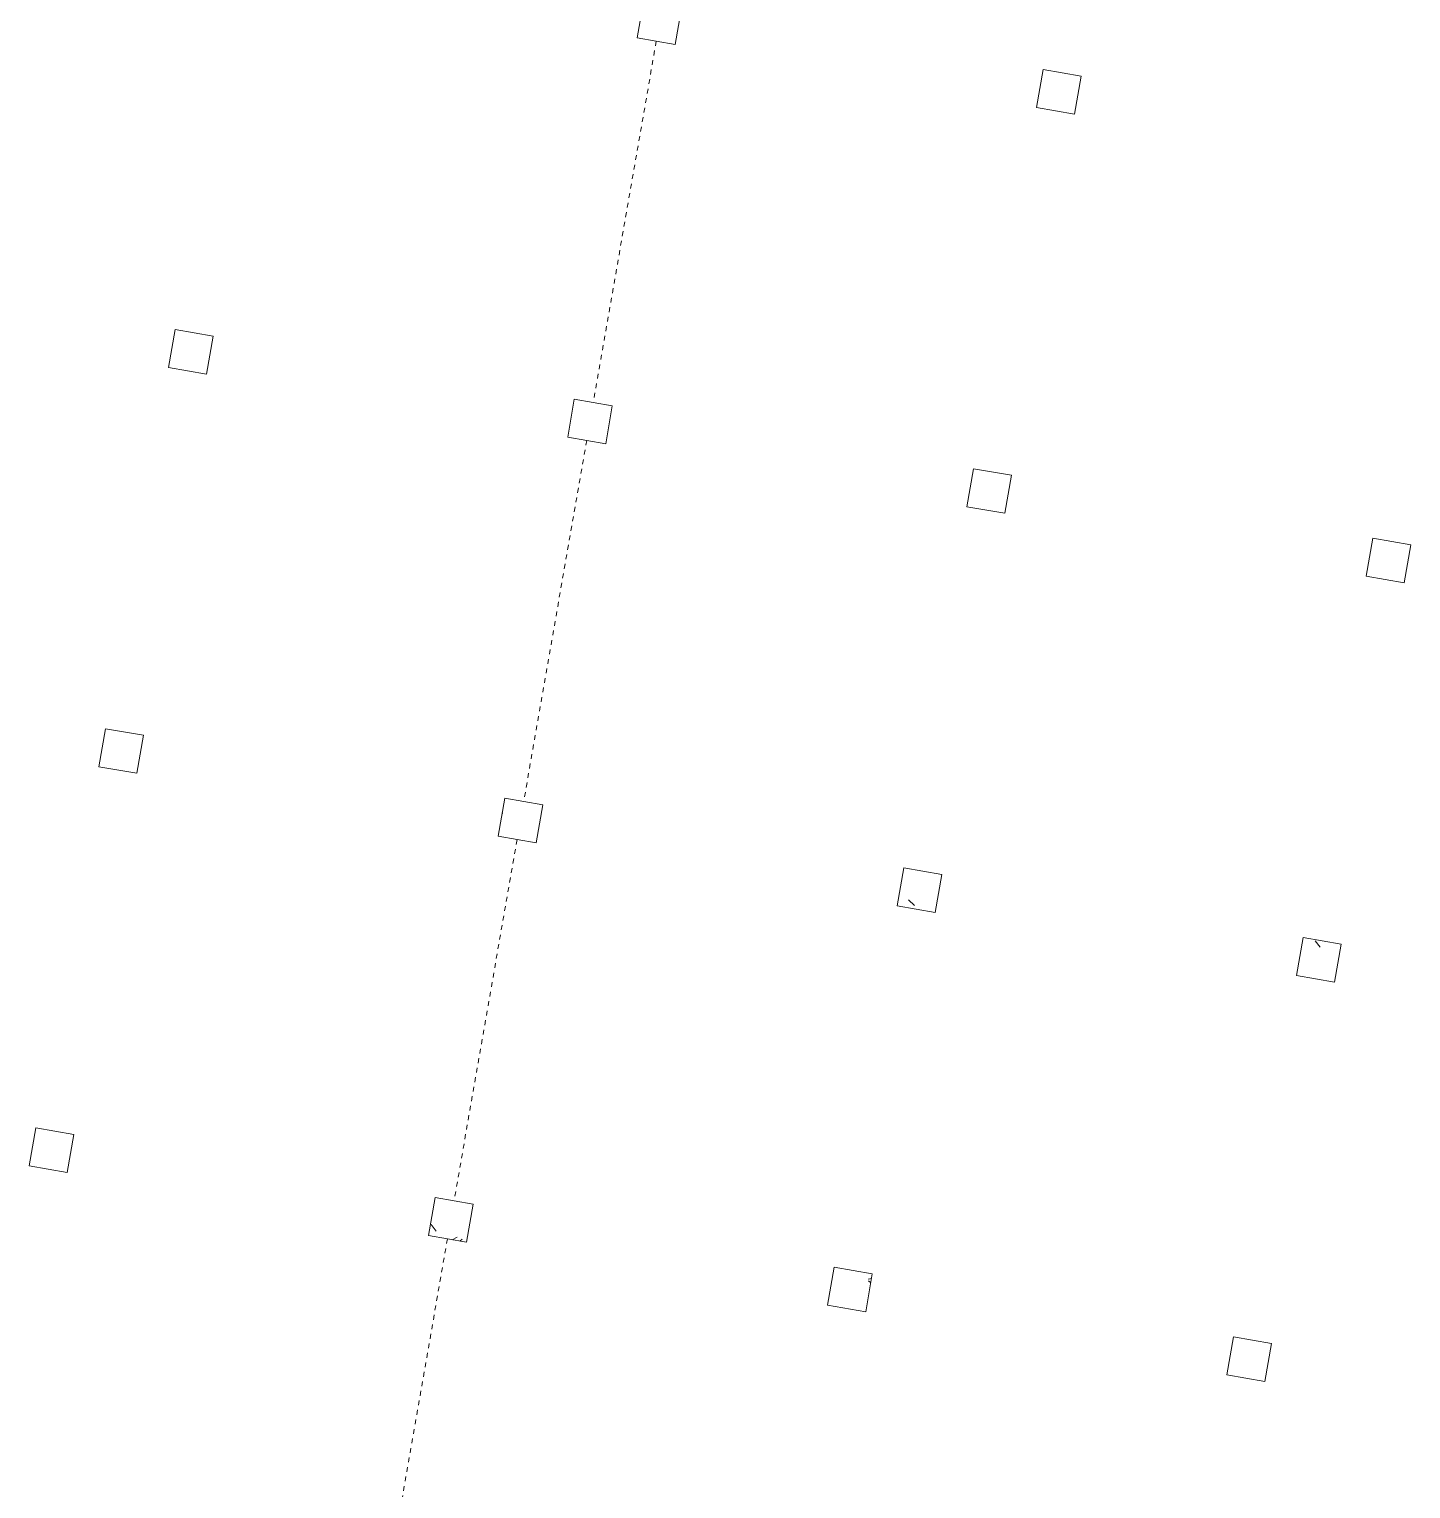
# Model space of a CAD drawing. Extents: x 274235 to 276654, y 142848 to 144425.
# Drawn here: x 276210.87 to 276239.51, y 143074.76 to 143105.01 of the extents above; entities that cross this region are included whole.
import ezdxf

# ---------------------------------------------------------------- set-up
doc = ezdxf.new("R2010")
doc.units = 0
doc.header["$LTSCALE"] = 1.5
doc.linetypes.add('Hidden 1_32_', pattern=[1.389063, 0.79375, -0.595313])
doc.layers.get('0').update_dxf_attribs({"linetype": 'CONTINUOUS', "lineweight": 0})
doc.layers.add('_ACM-A-DETL', color=7, linetype='CONTINUOUS', lineweight=5)
doc.layers.add('_ACM-S-STRU-CLOS', color=5, linetype='CONTINUOUS', lineweight=5)

# ---------------------------------------------------------------- blocks, each defined once
blk = doc.blocks.new('M_Concrete-Rectangular-Column - 800 x 800mm-V32-B1_Working')
at = {"layer": '_ACM-S-STRU-CLOS'}
h = blk.add_hatch(dxfattribs=at)
h.set_pattern_fill('FP_19', color=256, style=0, pattern_type=2)
h.set_pattern_definition([(50, (-966604, -671604.6), (3643.682, -318.781), [381, -4191]), (355, (-966604, -671604.6), (-704.856, 3821.136), [304.8, -3352.8]), (100.451, (-966300.5, -671631), (2938.852, 3502.332), [323.8, -3561.801]), (46.184, (-966604, -670588.6), (5421.582, -840.855), [571.5, -6286.5]), (96.636, (-966152.3, -670658.6), (4748.051, 4948.551), [485.7, -5342.702]), (351.184, (-966604, -670588.6), (4748.1, 4948.506), [457.2, -5029.2]), (21, (-966096, -670842.6), (3032.288, -2045.3045), [381, -4191]), (326, (-966096, -670842.6), (1236.042, 3683.762), [304.8, -3352.8]), (71.451, (-965843.4, -671013), (4268.343, 1638.425), [323.8, -3561.801]), (37.5, (-966604.1, -671604.6), (61.772, 1691.1008), [167.64, -3144.52, 167.64, -6601.46]), (37.5, (-966604.1, -671604.6), (61.772, 1691.1008), [-3479.8, -3235.96, 167.64, -3197.86]), (7.5, (-966604.1, -671604.6), (1336.3933, 2003.6115), [167.64, -1772.92, 167.64, -4351.02]), (7.5, (-966604.1, -671604.6), (1336.3933, 2003.6115), [-2108.2, -3068.32, 167.64, -1115.06]), (327.5, (-967737, -671604.6), (2711.8178, -114.5786), [167.64, -1102.36, -9220.2]), (327.5, (-967737, -671604.6), (2711.8178, -114.5786), [-1270, 167.64, -3794.76, -5257.8]), (327.5, (-967737, -671604.6), (2711.8178, -114.5786), [-5232.4, 167.64, -5090.16]), (317.5, (-968245, -671604.6), (2962.5856, 508.5334), [167.64, -1483.36, 167.64, -6197.6]), (317.5, (-968245, -671604.6), (2962.5856, 508.5334), [-1818.64, -2463.8, 167.64, -3566.16])])
h.paths.add_polyline_path([(400, -400), (400, 400), (-400, 400), (-400, -400)])
at = {"layer": '_ACM-A-DETL', "color": 250}
for p, q in [((400, 400), (-400, 400)), ((-400, 400), (-400, -400)), ((400, -400), (400, 400)), ((-400, -400), (400, -400))]:
    blk.add_line(p, q, dxfattribs=at)
blk = doc.blocks.new('M_Concrete-Rectangular-Column - 800 x 800mm-V34-B1_Working')
at = {"layer": '_ACM-S-STRU-CLOS'}
h = blk.add_hatch(dxfattribs=at)
h.set_pattern_fill('FP_20', color=256, style=0, pattern_type=2)
h.set_pattern_definition([(50, (-983404, -671604.6), (3643.682, -318.781), [381, -4191]), (355, (-983404, -671604.6), (-704.856, 3821.136), [304.8, -3352.8]), (100.451, (-983100.5, -671631), (2938.852, 3502.332), [323.8, -3561.801]), (46.184, (-983404, -670588.6), (5421.582, -840.855), [571.5, -6286.5]), (96.636, (-982952.3, -670658.6), (4748.051, 4948.551), [485.7, -5342.702]), (351.184, (-983404, -670588.6), (4748.1, 4948.506), [457.2, -5029.2]), (21, (-982896, -670842.6), (3032.288, -2045.3045), [381, -4191]), (326, (-982896, -670842.6), (1236.042, 3683.762), [304.8, -3352.8]), (71.451, (-982643.4, -671013), (4268.343, 1638.425), [323.8, -3561.801]), (37.5, (-983404.1, -671604.6), (61.772, 1691.1008), [167.64, -3144.52, 167.64, -6601.46]), (37.5, (-983404.1, -671604.6), (61.772, 1691.1008), [-3479.8, -3235.96, 167.64, -3197.86]), (7.5, (-983404.1, -671604.6), (1336.3933, 2003.6115), [167.64, -1772.92, 167.64, -4351.02]), (7.5, (-983404.1, -671604.6), (1336.3933, 2003.6115), [-2108.2, -3068.32, 167.64, -1115.06]), (327.5, (-984537, -671604.6), (2711.8178, -114.5786), [167.64, -1102.36, -9220.2]), (327.5, (-984537, -671604.6), (2711.8178, -114.5786), [-1270, 167.64, -3794.76, -5257.8]), (327.5, (-984537, -671604.6), (2711.8178, -114.5786), [-5232.4, 167.64, -5090.16]), (317.5, (-985045, -671604.6), (2962.5856, 508.5334), [167.64, -1483.36, 167.64, -6197.6]), (317.5, (-985045, -671604.6), (2962.5856, 508.5334), [-1818.64, -2463.8, 167.64, -3566.16])])
h.paths.add_polyline_path([(400, -400), (400, 400), (-400, 400), (-400, -400)])
at = {"layer": '_ACM-A-DETL', "color": 250}
for p, q in [((400, 400), (-400, 400)), ((-400, 400), (-400, -400)), ((400, -400), (400, 400)), ((-400, -400), (400, -400))]:
    blk.add_line(p, q, dxfattribs=at)
blk = doc.blocks.new('M_Concrete-Rectangular-Column - 800 x 800mm-V35-B1_Working')
at = {"layer": '_ACM-S-STRU-CLOS'}
h = blk.add_hatch(dxfattribs=at)
h.set_pattern_fill('FP_21', color=256, style=0, pattern_type=2)
h.set_pattern_definition([(50, (-991804, -671604.6), (3643.682, -318.781), [381, -4191]), (355, (-991804, -671604.6), (-704.856, 3821.136), [304.8, -3352.8]), (100.451, (-991500.5, -671631), (2938.852, 3502.332), [323.8, -3561.801]), (46.184, (-991804, -670588.6), (5421.582, -840.855), [571.5, -6286.5]), (96.636, (-991352.3, -670658.6), (4748.051, 4948.551), [485.7, -5342.702]), (351.184, (-991804, -670588.6), (4748.1, 4948.506), [457.2, -5029.2]), (21, (-991296, -670842.6), (3032.288, -2045.3045), [381, -4191]), (326, (-991296, -670842.6), (1236.042, 3683.762), [304.8, -3352.8]), (71.451, (-991043.4, -671013), (4268.343, 1638.425), [323.8, -3561.801]), (37.5, (-991804.1, -671604.6), (61.772, 1691.1008), [167.64, -3144.52, 167.64, -6601.46]), (37.5, (-991804.1, -671604.6), (61.772, 1691.1008), [-3479.8, -3235.96, 167.64, -3197.86]), (7.5, (-991804.1, -671604.6), (1336.3933, 2003.6115), [167.64, -1772.92, 167.64, -4351.02]), (7.5, (-991804.1, -671604.6), (1336.3933, 2003.6115), [-2108.2, -3068.32, 167.64, -1115.06]), (327.5, (-992937, -671604.6), (2711.8178, -114.5786), [167.64, -1102.36, -9220.2]), (327.5, (-992937, -671604.6), (2711.8178, -114.5786), [-1270, 167.64, -3794.76, -5257.8]), (327.5, (-992937, -671604.6), (2711.8178, -114.5786), [-5232.4, 167.64, -5090.16]), (317.5, (-993445, -671604.6), (2962.5856, 508.5334), [167.64, -1483.36, 167.64, -6197.6]), (317.5, (-993445, -671604.6), (2962.5856, 508.5334), [-1818.64, -2463.8, 167.64, -3566.16])])
h.paths.add_polyline_path([(400, -400), (400, 400), (-400, 400), (-400, -400)])
at = {"layer": '_ACM-A-DETL', "color": 250}
for p, q in [((400, 400), (-400, 400)), ((-400, 400), (-400, -400)), ((400, -400), (400, 400)), ((-400, -400), (400, -400))]:
    blk.add_line(p, q, dxfattribs=at)
blk = doc.blocks.new('M_Concrete-Rectangular-Column - 800 x 800mm-V37-B1_Working')
at = {"layer": '_ACM-S-STRU-CLOS'}
h = blk.add_hatch(dxfattribs=at)
h.set_pattern_fill('FP_22', color=256, style=0, pattern_type=2)
h.set_pattern_definition([(50, (-975004, -671604.6), (3643.682, -318.781), [381, -4191]), (355, (-975004, -671604.6), (-704.856, 3821.136), [304.8, -3352.8]), (100.451, (-974700.5, -671631), (2938.852, 3502.332), [323.8, -3561.801]), (46.184, (-975004, -670588.6), (5421.582, -840.855), [571.5, -6286.5]), (96.636, (-974552.3, -670658.6), (4748.051, 4948.551), [485.7, -5342.702]), (351.184, (-975004, -670588.6), (4748.1, 4948.506), [457.2, -5029.2]), (21, (-974496, -670842.6), (3032.288, -2045.3045), [381, -4191]), (326, (-974496, -670842.6), (1236.042, 3683.762), [304.8, -3352.8]), (71.451, (-974243.4, -671013), (4268.343, 1638.425), [323.8, -3561.801]), (37.5, (-975004.1, -671604.6), (61.772, 1691.1008), [167.64, -3144.52, 167.64, -6601.46]), (37.5, (-975004.1, -671604.6), (61.772, 1691.1008), [-3479.8, -3235.96, 167.64, -3197.86]), (7.5, (-975004.1, -671604.6), (1336.3933, 2003.6115), [167.64, -1772.92, 167.64, -4351.02]), (7.5, (-975004.1, -671604.6), (1336.3933, 2003.6115), [-2108.2, -3068.32, 167.64, -1115.06]), (327.5, (-976137, -671604.6), (2711.8178, -114.5786), [167.64, -1102.36, -9220.2]), (327.5, (-976137, -671604.6), (2711.8178, -114.5786), [-1270, 167.64, -3794.76, -5257.8]), (327.5, (-976137, -671604.6), (2711.8178, -114.5786), [-5232.4, 167.64, -5090.16]), (317.5, (-976645, -671604.6), (2962.5856, 508.5334), [167.64, -1483.36, 167.64, -6197.6]), (317.5, (-976645, -671604.6), (2962.5856, 508.5334), [-1818.64, -2463.8, 167.64, -3566.16])])
h.paths.add_polyline_path([(400, -400), (400, 400), (-400, 400), (-400, -400)])
at = {"layer": '_ACM-A-DETL', "color": 250}
for p, q in [((400, 400), (-400, 400)), ((-400, 400), (-400, -400)), ((400, -400), (400, 400)), ((-400, -400), (400, -400))]:
    blk.add_line(p, q, dxfattribs=at)
blk = doc.blocks.new('M_Concrete-Rectangular-Column - 800 x 800mm-V47-B1_Working')
at = {"layer": '_ACM-A-DETL', "color": 250}
for p, q in [((400, 400), (-400, 400)), ((-400, 400), (-400, -400)), ((400, -400), (400, 400)), ((-400, -400), (400, -400))]:
    blk.add_line(p, q, dxfattribs=at)
blk = doc.blocks.new('M_Concrete-Rectangular-Column - 800 x 800mm-V50-B1_Working')
at = {"layer": '_ACM-S-STRU-CLOS'}
h = blk.add_hatch(dxfattribs=at)
h.set_pattern_fill('FP_29', color=256, style=0, pattern_type=2)
h.set_pattern_definition([(50, (-983404, -680004.6), (3643.682, -318.781), [381, -4191]), (355, (-983404, -680004.6), (-704.856, 3821.136), [304.8, -3352.8]), (100.451, (-983100.5, -680031), (2938.852, 3502.332), [323.8, -3561.801]), (46.184, (-983404, -678988.6), (5421.582, -840.855), [571.5, -6286.5]), (96.636, (-982952.3, -679058.6), (4748.051, 4948.551), [485.7, -5342.702]), (351.184, (-983404, -678988.6), (4748.1, 4948.506), [457.2, -5029.2]), (21, (-982896, -679242.6), (3032.288, -2045.3045), [381, -4191]), (326, (-982896, -679242.6), (1236.042, 3683.762), [304.8, -3352.8]), (71.451, (-982643.4, -679413), (4268.343, 1638.425), [323.8, -3561.801]), (37.5, (-983404.1, -680004.6), (61.772, 1691.1008), [167.64, -3144.52, 167.64, -6601.46]), (37.5, (-983404.1, -680004.6), (61.772, 1691.1008), [-3479.8, -3235.96, 167.64, -3197.86]), (7.5, (-983404.1, -680004.6), (1336.3933, 2003.6115), [167.64, -1772.92, 167.64, -4351.02]), (7.5, (-983404.1, -680004.6), (1336.3933, 2003.6115), [-2108.2, -3068.32, 167.64, -1115.06]), (327.5, (-984537, -680004.6), (2711.8178, -114.5786), [167.64, -1102.36, -9220.2]), (327.5, (-984537, -680004.6), (2711.8178, -114.5786), [-1270, 167.64, -3794.76, -5257.8]), (327.5, (-984537, -680004.6), (2711.8178, -114.5786), [-5232.4, 167.64, -5090.16]), (317.5, (-985045, -680004.6), (2962.5856, 508.5334), [167.64, -1483.36, 167.64, -6197.6]), (317.5, (-985045, -680004.6), (2962.5856, 508.5334), [-1818.64, -2463.8, 167.64, -3566.16])])
h.paths.add_polyline_path([(400, -400), (400, 400), (-400, 400), (-400, -400)])
at = {"layer": '_ACM-A-DETL', "color": 250}
for p, q in [((400, 400), (-400, 400)), ((-400, 400), (-400, -400)), ((400, -400), (400, 400)), ((-400, -400), (400, -400))]:
    blk.add_line(p, q, dxfattribs=at)
blk = doc.blocks.new('M_Concrete-Rectangular-Column - 800 x 800mm-V51-B1_Working')
at = {"layer": '_ACM-S-STRU-CLOS'}
h = blk.add_hatch(dxfattribs=at)
h.set_pattern_fill('FP_30', color=256, style=0, pattern_type=2)
h.set_pattern_definition([(50, (-991804, -680004.6), (3643.682, -318.781), [381, -4191]), (355, (-991804, -680004.6), (-704.856, 3821.136), [304.8, -3352.8]), (100.451, (-991500.5, -680031), (2938.852, 3502.332), [323.8, -3561.801]), (46.184, (-991804, -678988.6), (5421.582, -840.855), [571.5, -6286.5]), (96.636, (-991352.3, -679058.6), (4748.051, 4948.551), [485.7, -5342.702]), (351.184, (-991804, -678988.6), (4748.1, 4948.506), [457.2, -5029.2]), (21, (-991296, -679242.6), (3032.288, -2045.3045), [381, -4191]), (326, (-991296, -679242.6), (1236.042, 3683.762), [304.8, -3352.8]), (71.451, (-991043.4, -679413), (4268.343, 1638.425), [323.8, -3561.801]), (37.5, (-991804.1, -680004.6), (61.772, 1691.1008), [167.64, -3144.52, 167.64, -6601.46]), (37.5, (-991804.1, -680004.6), (61.772, 1691.1008), [-3479.8, -3235.96, 167.64, -3197.86]), (7.5, (-991804.1, -680004.6), (1336.3933, 2003.6115), [167.64, -1772.92, 167.64, -4351.02]), (7.5, (-991804.1, -680004.6), (1336.3933, 2003.6115), [-2108.2, -3068.32, 167.64, -1115.06]), (327.5, (-992937, -680004.6), (2711.8178, -114.5786), [167.64, -1102.36, -9220.2]), (327.5, (-992937, -680004.6), (2711.8178, -114.5786), [-1270, 167.64, -3794.76, -5257.8]), (327.5, (-992937, -680004.6), (2711.8178, -114.5786), [-5232.4, 167.64, -5090.16]), (317.5, (-993445, -680004.6), (2962.5856, 508.5334), [167.64, -1483.36, 167.64, -6197.6]), (317.5, (-993445, -680004.6), (2962.5856, 508.5334), [-1818.64, -2463.8, 167.64, -3566.16])])
h.paths.add_polyline_path([(400, -400), (400, 400), (-400, 400), (-400, -400)])
at = {"layer": '_ACM-A-DETL', "color": 250}
for p, q in [((400, 400), (-400, 400)), ((-400, 400), (-400, -400)), ((400, -400), (400, 400)), ((-400, -400), (400, -400))]:
    blk.add_line(p, q, dxfattribs=at)
blk = doc.blocks.new('M_Concrete-Rectangular-Column - 800 x 800mm-V53-B1_Working')
at = {"layer": '_ACM-S-STRU-CLOS'}
h = blk.add_hatch(dxfattribs=at)
h.set_pattern_fill('FP_32', color=256, style=0, pattern_type=2)
h.set_pattern_definition([(50, (-975004, -680004.6), (3643.682, -318.781), [381, -4191]), (355, (-975004, -680004.6), (-704.856, 3821.136), [304.8, -3352.8]), (100.451, (-974700.5, -680031), (2938.852, 3502.332), [323.8, -3561.801]), (46.184, (-975004, -678988.6), (5421.582, -840.855), [571.5, -6286.5]), (96.636, (-974552.3, -679058.6), (4748.051, 4948.551), [485.7, -5342.702]), (351.184, (-975004, -678988.6), (4748.1, 4948.506), [457.2, -5029.2]), (21, (-974496, -679242.6), (3032.288, -2045.3045), [381, -4191]), (326, (-974496, -679242.6), (1236.042, 3683.762), [304.8, -3352.8]), (71.451, (-974243.4, -679413), (4268.343, 1638.425), [323.8, -3561.801]), (37.5, (-975004.1, -680004.6), (61.772, 1691.1008), [167.64, -3144.52, 167.64, -6601.46]), (37.5, (-975004.1, -680004.6), (61.772, 1691.1008), [-3479.8, -3235.96, 167.64, -3197.86]), (7.5, (-975004.1, -680004.6), (1336.3933, 2003.6115), [167.64, -1772.92, 167.64, -4351.02]), (7.5, (-975004.1, -680004.6), (1336.3933, 2003.6115), [-2108.2, -3068.32, 167.64, -1115.06]), (327.5, (-976137, -680004.6), (2711.8178, -114.5786), [167.64, -1102.36, -9220.2]), (327.5, (-976137, -680004.6), (2711.8178, -114.5786), [-1270, 167.64, -3794.76, -5257.8]), (327.5, (-976137, -680004.6), (2711.8178, -114.5786), [-5232.4, 167.64, -5090.16]), (317.5, (-976645, -680004.6), (2962.5856, 508.5334), [167.64, -1483.36, 167.64, -6197.6]), (317.5, (-976645, -680004.6), (2962.5856, 508.5334), [-1818.64, -2463.8, 167.64, -3566.16])])
h.paths.add_polyline_path([(400, -400), (400, 400), (-400, 400), (-400, -400)])
at = {"layer": '_ACM-A-DETL', "color": 250}
for p, q in [((400, 400), (-400, 400)), ((-400, 400), (-400, -400)), ((400, -400), (400, 400)), ((-400, -400), (400, -400))]:
    blk.add_line(p, q, dxfattribs=at)
blk = doc.blocks.new('M_Concrete-Rectangular-Column - 800 x 800mm-V72-B1_Working')
at = {"layer": '_ACM-A-DETL', "color": 250}
for p, q in [((400, 400), (-400, 400)), ((-400, 400), (-400, -400)), ((400, -400), (400, 400)), ((-400, -400), (400, -400))]:
    blk.add_line(p, q, dxfattribs=at)
blk = doc.blocks.new('M_Concrete-Rectangular-Column - 800 x 800mm-V73-B1_Working')
at = {"layer": '_ACM-S-STRU-CLOS'}
h = blk.add_hatch(dxfattribs=at)
h.set_pattern_fill('FP_45', color=256, style=0, pattern_type=2)
h.set_pattern_definition([(50, (-991804, -688404.6), (3643.682, -318.781), [381, -4191]), (355, (-991804, -688404.6), (-704.856, 3821.136), [304.8, -3352.8]), (100.451, (-991500.5, -688431), (2938.852, 3502.332), [323.8, -3561.801]), (46.184, (-991804, -687388.6), (5421.582, -840.855), [571.5, -6286.5]), (96.636, (-991352.3, -687458.6), (4748.051, 4948.551), [485.7, -5342.702]), (351.184, (-991804, -687388.6), (4748.1, 4948.506), [457.2, -5029.2]), (21, (-991296, -687642.6), (3032.288, -2045.3045), [381, -4191]), (326, (-991296, -687642.6), (1236.042, 3683.762), [304.8, -3352.8]), (71.451, (-991043.4, -687813), (4268.343, 1638.425), [323.8, -3561.801]), (37.5, (-991804.1, -688404.6), (61.772, 1691.1008), [167.64, -3144.52, 167.64, -6601.46]), (37.5, (-991804.1, -688404.6), (61.772, 1691.1008), [-3479.8, -3235.96, 167.64, -3197.86]), (7.5, (-991804.1, -688404.6), (1336.3933, 2003.6115), [167.64, -1772.92, 167.64, -4351.02]), (7.5, (-991804.1, -688404.6), (1336.3933, 2003.6115), [-2108.2, -3068.32, 167.64, -1115.06]), (327.5, (-992937, -688404.6), (2711.8178, -114.5786), [167.64, -1102.36, -9220.2]), (327.5, (-992937, -688404.6), (2711.8178, -114.5786), [-1270, 167.64, -3794.76, -5257.8]), (327.5, (-992937, -688404.6), (2711.8178, -114.5786), [-5232.4, 167.64, -5090.16]), (317.5, (-993445, -688404.6), (2962.5856, 508.5334), [167.64, -1483.36, 167.64, -6197.6]), (317.5, (-993445, -688404.6), (2962.5856, 508.5334), [-1818.64, -2463.8, 167.64, -3566.16])])
h.paths.add_polyline_path([(400, -400), (400, 400), (-400, 400), (-400, -400)])
at = {"layer": '_ACM-A-DETL', "color": 250}
for p, q in [((400, 400), (-400, 400)), ((-400, 400), (-400, -400)), ((400, -400), (400, 400)), ((-400, -400), (400, -400))]:
    blk.add_line(p, q, dxfattribs=at)
blk = doc.blocks.new('M_Concrete-Rectangular-Column - 800 x 800mm-V74-B1_Working')
at = {"layer": '_ACM-A-DETL', "color": 250}
for p, q in [((400, 400), (-400, 400)), ((-400, 400), (-400, -400)), ((400, -400), (400, 400)), ((-400, -400), (400, -400))]:
    blk.add_line(p, q, dxfattribs=at)
blk = doc.blocks.new('M_Concrete-Rectangular-Column - 800 x 800mm-V85-B1_Working')
at = {"layer": '_ACM-A-DETL', "color": 250}
for p, q in [((400, 400), (-400, 400)), ((-400, 400), (-400, -400)), ((400, -400), (400, 400)), ((-400, -400), (400, -400))]:
    blk.add_line(p, q, dxfattribs=at)
blk = doc.blocks.new('M_Concrete-Rectangular-Column - 800 x 800mm-V87-B1_Working')
at = {"layer": '_ACM-S-STRU-CLOS'}
h = blk.add_hatch(dxfattribs=at)
h.set_pattern_fill('FP_56', color=256, style=0, pattern_type=2)
h.set_pattern_definition([(50, (-975004, -696804.6), (3643.682, -318.781), [381, -4191]), (355, (-975004, -696804.6), (-704.856, 3821.136), [304.8, -3352.8]), (100.451, (-974700.5, -696831), (2938.852, 3502.332), [323.8, -3561.801]), (46.184, (-975004, -695788.6), (5421.582, -840.855), [571.5, -6286.5]), (96.636, (-974552.3, -695858.6), (4748.051, 4948.551), [485.7, -5342.702]), (351.184, (-975004, -695788.6), (4748.1, 4948.506), [457.2, -5029.2]), (21, (-974496, -696042.6), (3032.288, -2045.3045), [381, -4191]), (326, (-974496, -696042.6), (1236.042, 3683.762), [304.8, -3352.8]), (71.451, (-974243.4, -696213), (4268.343, 1638.425), [323.8, -3561.801]), (37.5, (-975004.1, -696804.6), (61.772, 1691.1008), [167.64, -3144.52, 167.64, -6601.46]), (37.5, (-975004.1, -696804.6), (61.772, 1691.1008), [-3479.8, -3235.96, 167.64, -3197.86]), (7.5, (-975004.1, -696804.6), (1336.3933, 2003.6115), [167.64, -1772.92, 167.64, -4351.02]), (7.5, (-975004.1, -696804.6), (1336.3933, 2003.6115), [-2108.2, -3068.32, 167.64, -1115.06]), (327.5, (-976137, -696804.6), (2711.8178, -114.5786), [167.64, -1102.36, -9220.2]), (327.5, (-976137, -696804.6), (2711.8178, -114.5786), [-1270, 167.64, -3794.76, -5257.8]), (327.5, (-976137, -696804.6), (2711.8178, -114.5786), [-5232.4, 167.64, -5090.16]), (317.5, (-976645, -696804.6), (2962.5856, 508.5334), [167.64, -1483.36, 167.64, -6197.6]), (317.5, (-976645, -696804.6), (2962.5856, 508.5334), [-1818.64, -2463.8, 167.64, -3566.16])])
h.paths.add_polyline_path([(400, -400), (400, 400), (-400, 400), (-400, -400)])
at = {"layer": '_ACM-A-DETL', "color": 250}
for p, q in [((400, 400), (-400, 400)), ((-400, 400), (-400, -400)), ((400, -400), (400, 400)), ((-400, -400), (400, -400))]:
    blk.add_line(p, q, dxfattribs=at)
blk = doc.blocks.new('M_Concrete-Rectangular-Column - 800 x 800mm-V1116-B1_Working')
at = {"layer": '_ACM-S-STRU-CLOS'}
h = blk.add_hatch(dxfattribs=at)
h.set_pattern_fill('FP_698', color=256, style=0, pattern_type=2)
h.set_pattern_definition([(50, (-966604, -688404.6), (3643.682, -318.781), [381, -4191]), (355, (-966604, -688404.6), (-704.856, 3821.136), [304.8, -3352.8]), (100.451, (-966300.5, -688431), (2938.852, 3502.332), [323.8, -3561.801]), (46.184, (-966604, -687388.6), (5421.582, -840.855), [571.5, -6286.5]), (96.636, (-966152.3, -687458.6), (4748.051, 4948.551), [485.7, -5342.702]), (351.184, (-966604, -687388.6), (4748.1, 4948.506), [457.2, -5029.2]), (21, (-966096, -687642.6), (3032.288, -2045.3045), [381, -4191]), (326, (-966096, -687642.6), (1236.042, 3683.762), [304.8, -3352.8]), (71.451, (-965843.4, -687813), (4268.343, 1638.425), [323.8, -3561.801]), (37.5, (-966604.1, -688404.6), (61.772, 1691.1008), [167.64, -3144.52, 167.64, -6601.46]), (37.5, (-966604.1, -688404.6), (61.772, 1691.1008), [-3479.8, -3235.96, 167.64, -3197.86]), (7.5, (-966604.1, -688404.6), (1336.3933, 2003.6115), [167.64, -1772.92, 167.64, -4351.02]), (7.5, (-966604.1, -688404.6), (1336.3933, 2003.6115), [-2108.2, -3068.32, 167.64, -1115.06]), (327.5, (-967737, -688404.6), (2711.8178, -114.5786), [167.64, -1102.36, -9220.2]), (327.5, (-967737, -688404.6), (2711.8178, -114.5786), [-1270, 167.64, -3794.76, -5257.8]), (327.5, (-967737, -688404.6), (2711.8178, -114.5786), [-5232.4, 167.64, -5090.16]), (317.5, (-968245, -688404.6), (2962.5856, 508.5334), [167.64, -1483.36, 167.64, -6197.6]), (317.5, (-968245, -688404.6), (2962.5856, 508.5334), [-1818.64, -2463.8, 167.64, -3566.16])])
h.paths.add_polyline_path([(400, -400), (400, 400), (-400, 400), (-400, -400)])
at = {"layer": '_ACM-A-DETL', "color": 250}
for p, q in [((400, 400), (-400, 400)), ((-400, 400), (-400, -400)), ((400, -400), (400, 400)), ((-400, -400), (400, -400))]:
    blk.add_line(p, q, dxfattribs=at)
blk = doc.blocks.new('BASEMENT20250512')
at = {"layer": '_ACM-A-DETL', "color": 250, "linetype": 'Hidden 1_32_'}
for p, q in [((975004.1235, 696404.5655), (975004.1235, 688804.5655)), ((975004.1235, 688004.5655), (975004.1235, 680404.5655)), ((975004.1235, 679604.5655), (975004.1235, 672004.5656)), ((975004.1235, 671204.5656), (975004.1235, 663604.5656))]:
    blk.add_line(p, q, dxfattribs=at)
at = {"layer": '_ACM-S-STRU-CLOS'}
for name, p in [('M_Concrete-Rectangular-Column - 800 x 800mm-V87-B1_Working', (975004.1235, 696804.5655)), ('M_Concrete-Rectangular-Column - 800 x 800mm-V85-B1_Working', (983404.1235, 696804.5655)), ('M_Concrete-Rectangular-Column - 800 x 800mm-V1116-B1_Working', (966604.1236, 688404.5655)), ('M_Concrete-Rectangular-Column - 800 x 800mm-V74-B1_Working', (975004.1235, 688404.5655)), ('M_Concrete-Rectangular-Column - 800 x 800mm-V72-B1_Working', (983404.1235, 688404.5655)), ('M_Concrete-Rectangular-Column - 800 x 800mm-V73-B1_Working', (991804.1235, 688404.5655)), ('M_Concrete-Rectangular-Column - 800 x 800mm-V47-B1_Working', (966604.1236, 680004.5655)), ('M_Concrete-Rectangular-Column - 800 x 800mm-V53-B1_Working', (975004.1235, 680004.5655)), ('M_Concrete-Rectangular-Column - 800 x 800mm-V50-B1_Working', (983404.1235, 680004.5655)), ('M_Concrete-Rectangular-Column - 800 x 800mm-V51-B1_Working', (991804.1235, 680004.5655)), ('M_Concrete-Rectangular-Column - 800 x 800mm-V32-B1_Working', (966604.1236, 671604.5656)), ('M_Concrete-Rectangular-Column - 800 x 800mm-V37-B1_Working', (975004.1235, 671604.5656)), ('M_Concrete-Rectangular-Column - 800 x 800mm-V34-B1_Working', (983404.1235, 671604.5656)), ('M_Concrete-Rectangular-Column - 800 x 800mm-V35-B1_Working', (991804.1235, 671604.5656))]:
    blk.add_blockref(name, p, dxfattribs=at)

msp = doc.modelspace()

# ---------------------------------------------------------------- block references
at = {"xscale": 0.0009999999999999994, "yscale": 0.001, "zscale": 0.001, "rotation": 350.1075696352769}
msp.add_blockref('BASEMENT20250512', (275143.722, 142586.221), dxfattribs=at)

doc.saveas('drawing.dxf')
